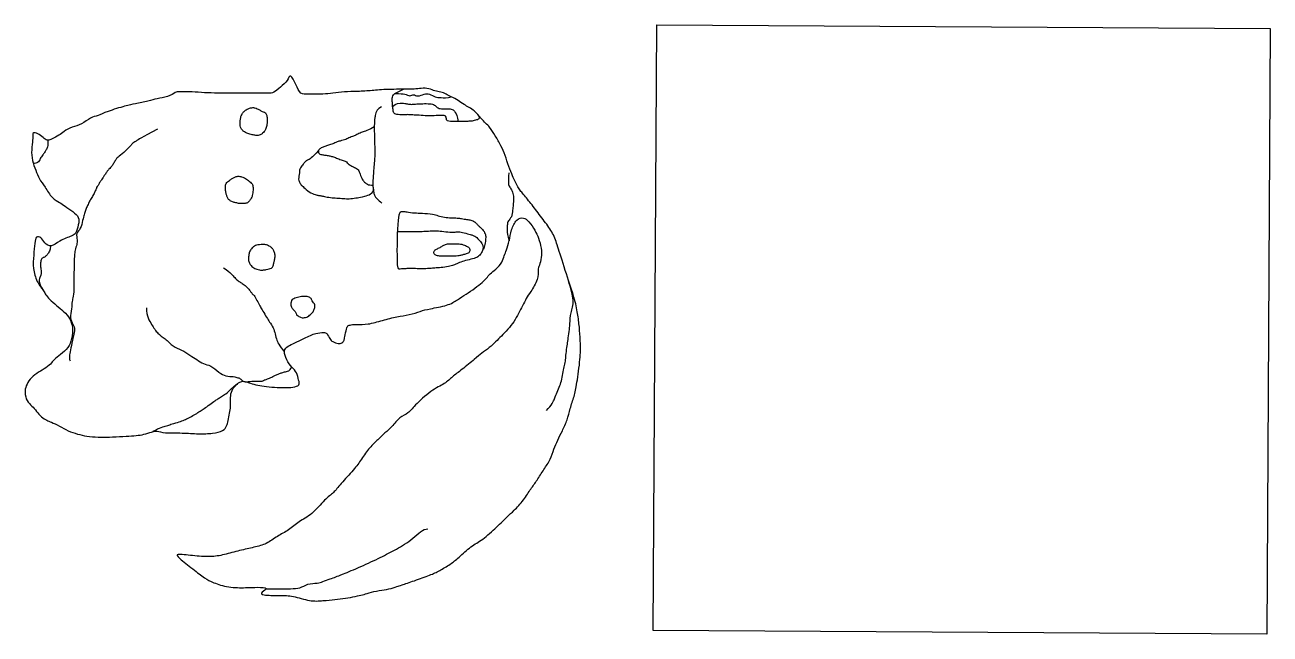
# Model space of a CAD drawing. Header units: millimetres. Extents: x -59 to 71, y -129 to 67.
# Drawn here: x -58.9 to 64.8, y 6.6 to 67 of the extents above; entities that cross this region are included whole.
import ezdxf

# ---------------------------------------------------------------- set-up
doc = ezdxf.new("R2010")
doc.units = ezdxf.units.MM
doc.header["$MEASUREMENT"] = 0
for name, color, linetype, true_color in [('1', 5, 'Continuous', 0x0000ff), ('2', 2, 'Continuous', 0xffff00), ('Capa 01', 7, 'Continuous', 0x000000)]:
    doc.layers.add(name, color=color, linetype=linetype, true_color=true_color)
picture_1 = doc.add_image_def('image1.jpg', size_in_pixel=(223, 226))

msp = doc.modelspace()

# ---------------------------------------------------------------- linework, layer by layer
at = {"layer": '1'}
msp.add_line((-22.14, 60.22), (-21.28, 60.65), dxfattribs=at)
for points in [[(-13.95, 58.16), (-13.54, 57.71), (-14.27, 57.56), (-14.51, 57.47), (-14.85, 57.47), (-15.54, 57.45), (-15.82, 57.45), (-16.31, 57.45), (-16.44, 57.45), (-16.8, 57.47), (-17.04, 57.56), (-17.04, 58.05), (-17.4, 58.07), (-17.96, 58.05), (-18.94, 57.97), (-19.74, 58.09), (-20.4, 58.09), (-20.77, 58.14), (-21.15, 58.12), (-21.86, 58.12), (-22.27, 58.24), (-22.31, 58.52), (-22.37, 58.97), (-22.39, 59.32), (-22.42, 59.74), (-22.35, 60.07), (-22.14, 60.22)], [(-22.14, 60.22), (-21.62, 60.22), (-21.11, 60.22), (-20.62, 59.89), (-20.29, 60.22), (-19.91, 59.87), (-19.18, 60.22), (-18.75, 60.22), (-18.09, 59.83), (-17.68, 59.85), (-16.93, 59.77), (-16.54, 59.91)], [(-36.36, 58.82), (-36.5, 58.8), (-36.87, 58.69), (-37.11, 58.45), (-37.32, 58.23), (-37.48, 57.83), (-37.49, 57.55), (-37.53, 57.15), (-37.51, 56.89), (-37.32, 56.61), (-37.08, 56.4), (-36.76, 56.25), (-36.31, 56.13), (-35.93, 56.07), (-35.72, 56.06), (-35.53, 56.13), (-35.25, 56.28), (-35.12, 56.44), (-34.94, 56.73), (-34.84, 57.17), (-34.84, 57.44), (-34.82, 57.88), (-34.91, 58.21), (-35.1, 58.4), (-35.32, 58.43), (-35.62, 58.61), (-35.81, 58.73), (-36.03, 58.82), (-36.22, 58.84), (-36.36, 58.82)], [(-23.48, 58.9), (-23.9, 58.66), (-24.06, 58.27), (-24.14, 57.84), (-24.17, 57.5), (-24.19, 56.94), (-24.19, 56.23), (-24.14, 55.81), (-24.17, 55.41), (-24.14, 54.85), (-24.14, 54.35), (-24.14, 53.82), (-24.22, 53.19), (-24.27, 52.37), (-24.3, 51.84), (-24.37, 51.06), (-24.25, 50.73), (-24.25, 50.3), (-24.1, 49.99), (-23.92, 49.78), (-23.63, 49.52), (-23.44, 49.36)], [(-22.37, 58.95), (-22.05, 59.29), (-21.28, 59.29), (-21, 59.21), (-20.57, 59.14), (-20.23, 59.17), (-19.74, 59.21), (-19.01, 59.23), (-18.34, 59.21), (-18.09, 58.97), (-17.79, 58.72), (-17.25, 58.69), (-16.93, 58.74), (-16.39, 58.67), (-16.16, 58.44), (-15.94, 57.97), (-15.85, 57.45)], [(-24.19, 56.92), (-24.7, 56.6), (-25.1, 56.51), (-25.48, 56.36), (-25.95, 56.13), (-26.23, 56.01), (-26.72, 55.82), (-27.1, 55.63), (-27.78, 55.47), (-27.95, 55.39), (-28.43, 55.18), (-28.85, 55.07), (-29.18, 54.92), (-29.56, 54.8), (-29.79, 54.57), (-29.7, 54.34), (-29.7, 54.27), (-29.49, 54.17), (-29.32, 54.15), (-28.96, 54.1), (-28.54, 54.03), (-28.49, 54), (-28.17, 53.93), (-27.72, 53.72), (-27.25, 53.58), (-26.92, 53.44), (-26.82, 53.27), (-26.53, 53.08), (-26.16, 52.89), (-25.73, 52.7), (-25.61, 52.23), (-25.38, 51.65), (-25.17, 51.45), (-24.81, 51.12), (-24.34, 51.14), (-24.34, 51.13)], [(-45.72, 56.69), (-47.37, 55.84), (-47.91, 55.45), (-48.26, 55.25), (-48.41, 55), (-49.32, 54.13), (-49.77, 53.85), (-49.9, 53.59), (-50.11, 53.21), (-50.3, 52.97), (-50.63, 52.61), (-50.78, 52.42), (-51.01, 52.05), (-51.18, 51.86), (-51.25, 51.67), (-51.48, 51.39), (-51.63, 51.09), (-51.76, 50.92), (-51.89, 50.57), (-52.04, 50.23), (-52.34, 49.8), (-52.49, 49.46), (-52.73, 48.99), (-52.88, 48.64), (-52.98, 48.22), (-53.15, 47.68), (-53.33, 46.75), (-53.84, 46.42), (-53.67, 45.61), (-53.72, 45.3), (-53.91, 44.63), (-53.96, 44.18), (-54.01, 43.58), (-54.01, 41.96), (-54.04, 41.67), (-54.01, 41.12), (-54.07, 39.99), (-54.22, 39.65), (-54.22, 38.9), (-54.46, 37.9), (-54.08, 37.32), (-53.91, 36.8), (-54.07, 36.26), (-54.27, 35.15), (-54.46, 34.38), (-54.48, 33.93), (-54.44, 33.8), (-54.4, 33.69)], [(-56.6, 55.6), (-56.6, 55.37), (-56.6, 55.14), (-56.6, 54.97), (-56.82, 54.55), (-56.91, 54.38), (-57.14, 54.12), (-57.24, 53.96), (-57.36, 53.78), (-57.46, 53.51), (-57.62, 53.37), (-57.8, 53.29), (-57.96, 53.29), (-58.08, 53.29)], [(-29.74, 54.57), (-30.38, 53.82), (-30.91, 53.57), (-31.07, 53.45), (-31.31, 53.13), (-31.59, 52.77), (-31.63, 52.49), (-31.63, 52.2), (-31.71, 51.88), (-31.71, 51.6), (-31.51, 51.28), (-31.47, 51.15), (-31.23, 50.99), (-30.67, 50.39), (-29.98, 50.19), (-29.74, 50.11), (-29.42, 50.07), (-29.05, 49.99), (-28.37, 49.86), (-27.76, 49.86), (-27.08, 49.78), (-26.55, 49.78), (-25.83, 49.9), (-25.3, 49.94), (-24.23, 50.32), (-24.27, 50.72)], [(-37.73, 52.01), (-37.85, 52.01), (-38.07, 51.93), (-38.29, 51.82), (-38.56, 51.6), (-38.95, 51.33), (-38.97, 50.95), (-38.98, 50.6), (-38.88, 50.23), (-38.81, 49.97), (-38.66, 49.69), (-38.45, 49.56), (-38.07, 49.4), (-37.98, 49.39), (-37.56, 49.3), (-37.19, 49.3), (-36.83, 49.34), (-36.64, 49.5), (-36.43, 49.78), (-36.29, 50.07), (-36.21, 50.64), (-36.24, 51.17), (-36.4, 51.36), (-36.58, 51.47), (-36.78, 51.69), (-36.98, 51.79), (-37.18, 51.92), (-37.32, 51.96), (-37.6, 52.02), (-37.73, 52.01)], [(-10.81, 52.35), (-10.88, 51.82), (-10.86, 51.41), (-10.88, 51.11), (-10.6, 50.79), (-10.38, 50.3), (-10.36, 49.8), (-10.38, 49.14), (-10.45, 48.69), (-10.51, 47.94), (-10.94, 47.57), (-10.96, 47.27), (-11.01, 46.74), (-10.98, 46.12), (-10.78, 45.62)], [(-21.79, 47.63), (-21.88, 46.69), (-21.95, 42.81), (-21.71, 42.81), (-21.55, 42.81), (-21.05, 42.83), (-20.63, 42.88), (-19.94, 42.83), (-19.2, 42.83), (-18.62, 42.86), (-18.19, 42.91), (-17.59, 42.94), (-16.77, 43.04), (-16.32, 43.18), (-15.87, 43.39), (-15.31, 43.6), (-14.57, 43.78), (-13.96, 43.94), (-13.62, 44.26), (-13.43, 44.66), (-13.27, 44.92), (-13.14, 45.58), (-13.11, 46.06), (-13.17, 46.38), (-13.56, 46.88), (-13.78, 47.04), (-14.01, 47.28), (-14.2, 47.51), (-14.62, 47.67), (-14.97, 47.73), (-15.58, 47.81), (-15.89, 47.88), (-16.58, 47.88), (-17.19, 47.94), (-17.9, 48.1), (-18.27, 48.26), (-19.54, 48.36), (-19.89, 48.36), (-20.89, 48.44), (-21.26, 48.55), (-21.4, 48.49), (-21.7, 48.58), (-21.79, 47.63)], [(-21.87, 46.54), (-20.76, 46.54), (-20.21, 46.54), (-19.38, 46.54), (-18.83, 46.59), (-18.14, 46.59), (-17.51, 46.59), (-16.61, 46.44), (-16.22, 46.46), (-15.92, 46.51), (-15.47, 46.48), (-14.7, 46.24), (-14.44, 46.19), (-14.15, 46.06), (-13.64, 45.61), (-13.28, 44.99), (-13.44, 44.64)], [(-56.34, 45.11), (-56.38, 44.59), (-56.59, 44.38), (-56.72, 44.16), (-56.93, 43.98), (-57.22, 43.9), (-57.33, 43.53), (-57.35, 43.16), (-57.27, 42.68), (-57.27, 42.05), (-57.66, 41.59), (-57.04, 40.64)], [(-36.32, 44.9), (-36.24, 44.98), (-36.08, 45.1), (-35.92, 45.19), (-35.59, 45.22), (-35.26, 45.26), (-34.87, 45.23), (-34.52, 45.03), (-34.28, 44.85), (-34.15, 44.62), (-34.04, 44.27), (-34.04, 43.93), (-34.12, 43.52), (-34.19, 43.27), (-34.23, 43.15), (-34.37, 42.86), (-34.65, 42.83), (-34.89, 42.75), (-35.29, 42.7), (-35.47, 42.7), (-35.72, 42.74), (-35.98, 42.83), (-36.15, 42.92), (-36.35, 43.07), (-36.5, 43.23), (-36.67, 43.58), (-36.69, 43.75), (-36.65, 44.28), (-36.57, 44.58), (-36.4, 44.81), (-36.32, 44.9)], [(-15.63, 45.29), (-15.82, 45.32), (-16.21, 45.32), (-16.5, 45.32), (-16.95, 45.32), (-17.27, 45.19), (-17.56, 45), (-17.93, 44.82), (-18.22, 44.69), (-18.33, 44.37), (-18.11, 44.16), (-17.72, 44.08), (-17.24, 44.08), (-16.55, 44.08), (-16.21, 44.08), (-15.89, 44.1), (-15.52, 44.18), (-15.26, 44.26), (-14.83, 44.37), (-14.68, 44.58), (-14.73, 44.9), (-14.81, 44.95), (-15.07, 45.13), (-15.44, 45.26), (-15.63, 45.29)], [(-39.16, 42.93), (-38.79, 42.69), (-38.31, 42.3), (-38.08, 41.95), (-37.68, 41.61), (-37.41, 41.45), (-36.99, 41.16), (-36.7, 40.87), (-36.44, 40.58), (-36.36, 40.34), (-36.04, 40.15), (-35.77, 39.52), (-35.48, 39.02), (-35.3, 38.7), (-34.85, 37.96), (-34.61, 37.59), (-34.21, 36.98), (-34.03, 36.37), (-33.87, 35.71), (-33.66, 35.26), (-33.12, 34.6), (-33.18, 34.65)], [(-7.1, 28.77), (-6.55, 29.31), (-6.25, 30.01), (-6.05, 30.56), (-5.75, 31.25), (-5.55, 31.85), (-5.41, 32.65), (-5.31, 33.25), (-5.16, 33.79), (-5.16, 34.39), (-5.01, 35.24), (-4.96, 35.73), (-4.81, 36.63), (-4.76, 37.33), (-4.71, 38.47), (-4.23, 39.57), (-4.71, 40.86), (-4.89, 41.68)], [(-31.95, 39.94), (-31.78, 39.99), (-31.41, 40.1), (-30.94, 40.1), (-30.54, 40), (-30.38, 39.76), (-30.38, 39.65), (-30.23, 39.46), (-30.04, 39.25), (-30.1, 38.99), (-30.19, 38.63), (-30.44, 38.38), (-30.76, 38.04), (-31.27, 37.95), (-31.46, 37.99), (-31.9, 38.21), (-31.91, 38.31), (-32.03, 38.61), (-32.27, 38.8), (-32.5, 39.07), (-32.45, 39.58), (-32.41, 39.77), (-32.12, 39.89), (-31.95, 39.94)], [(-46.81, 38.95), (-46.81, 38.1), (-46.26, 37.25), (-45.72, 36.36), (-44.97, 35.96), (-44.17, 35.06), (-43.33, 34.81), (-42.48, 34.22), (-41.78, 33.82), (-41.19, 33.37), (-40.44, 33.27), (-39.59, 32.52), (-38.95, 32.13), (-38.12, 32.17), (-37.71, 32.01), (-37.44, 31.92), (-37.21, 31.56), (-36.59, 31.67), (-35.67, 31.67), (-35.3, 31.67), (-35.1, 31.8), (-34.78, 31.9), (-34.6, 31.99), (-34.35, 32.08), (-34.19, 32.17), (-34.1, 32.22), (-33.72, 32.41), (-33.5, 32.47), (-33.22, 32.57), (-32.76, 32.67), (-32.6, 32.74), (-32.52, 32.85), (-32.38, 33.07)], [(-46.16, 26.7), (-45.52, 27.07), (-44.65, 27.26), (-44.48, 27.38), (-43.71, 27.59), (-43.12, 27.78), (-42.78, 27.97), (-42.17, 28.25), (-41.7, 28.56), (-41.28, 28.84), (-40.87, 29.1), (-40.17, 29.62), (-39.89, 29.81), (-39.55, 30.04), (-39.18, 30.26), (-38.7, 30.56), (-38.16, 31.2), (-37.55, 31.58)], [(-34.93, 11.08), (-33.18, 11.08), (-32.47, 11.08), (-31.54, 11.08), (-30.83, 11.61), (-29.77, 11.61), (-29.35, 11.77), (-28.53, 12.06), (-28.02, 12.25), (-27.47, 12.46), (-25.54, 13.25), (-23.5, 14.21), (-22.02, 14.97), (-20.33, 15.98), (-19.32, 17.06), (-18.87, 17.01)]]:
    msp.add_open_spline(points, degree=3, dxfattribs=at)
at = {"layer": '2'}
msp.add_open_spline([(-16.54, 59.91), (-16.33, 59.8), (-15.79, 59.53), (-15.39, 59.17), (-14.14, 58.53), (-13.61, 57.72), (-12.65, 56.87), (-12.2, 56.07), (-11.56, 55.02), (-11.19, 54.13), (-10.83, 52.96), (-10.43, 51.99), (-10.19, 51.51), (-9.9, 50.94), (-9.74, 50.62), (-8.86, 49.63), (-7.95, 48.42), (-6.89, 47.05), (-6.21, 45.92), (-5.83, 44.55), (-4.84, 41.51), (-4.16, 39.47), (-3.93, 38.02), (-3.78, 36.73), (-3.7, 35.37), (-3.7, 34.08), (-4.08, 31.27), (-4.31, 30.21), (-4.76, 28.92), (-4.99, 27.86), (-5.52, 26.72), (-5.98, 25.81), (-6.36, 24.97), (-6.66, 23.91), (-7.34, 22.93), (-8.03, 21.79), (-8.63, 21.03), (-9.32, 19.89), (-10.38, 18.75), (-10.91, 18.3), (-11.97, 17.24), (-13.49, 15.87), (-14.55, 15.34), (-15.84, 14.12), (-16.6, 13.52), (-17.74, 12.83), (-18.57, 12.46), (-20.24, 11.85), (-21.61, 11.39), (-21.84, 11.32), (-22.75, 11.01), (-23.66, 10.94), (-24.79, 10.63), (-25.33, 10.48), (-26.01, 10.33), (-27.07, 10.1), (-28.06, 10.03), (-29.27, 9.88), (-30.56, 9.8), (-32.31, 10.41), (-33.52, 10.41), (-35.42, 10.41), (-35.49, 10.71), (-34.58, 11.17), (-35.8, 11.24), (-36.86, 11.17), (-38.68, 11.17), (-40.27, 11.7), (-40.96, 12.08), (-42.17, 12.99), (-43.69, 14.2), (-43.99, 14.58), (-42.25, 14.35), (-40.42, 14.2), (-39.13, 14.43), (-37.54, 14.88), (-36.1, 15.19), (-34.89, 15.49), (-33.82, 16.32), (-32.69, 16.86), (-31.7, 17.77), (-30.41, 18.37), (-29.04, 20.04), (-28.21, 20.57), (-27.6, 21.41), (-26.16, 22.93), (-25.48, 23.91), (-24.64, 25.13), (-23.81, 25.88), (-23.13, 26.57), (-22.44, 27.1), (-21.68, 28.16), (-20.77, 28.46), (-20.32, 29.15), (-18.5, 30.82), (-17.13, 31.42), (-16.45, 32.11), (-15.54, 32.79), (-14.1, 33.93), (-13.57, 34.46), (-12.73, 34.99), (-12.12, 35.6), (-11.59, 36.13), (-10.91, 36.81), (-10.3, 37.57), (-9.85, 38.4), (-9.47, 39.16), (-9.09, 39.92), (-8.71, 40.45), (-7.87, 41.82), (-7.95, 42.8), (-7.8, 43.11), (-7.57, 43.94), (-7.57, 44.85), (-7.87, 45.92), (-8.18, 46.6), (-8.86, 47.58), (-9.32, 47.96), (-10.07, 47.81), (-10.61, 46.67), (-10.76, 45.61), (-11.06, 44.63), (-11.29, 44.17), (-11.44, 43.49), (-12.12, 42.73), (-12.73, 42.35), (-13.03, 41.89), (-13.41, 41.51), (-14.17, 40.91), (-15.08, 40.3), (-15.92, 39.77), (-16.83, 39.16), (-18.8, 38.86), (-19.56, 38.63), (-20.7, 38.25), (-21.91, 38.1), (-23.35, 37.72), (-24.87, 37.27), (-25.93, 37.34), (-26.54, 37.27), (-26.84, 37.19), (-26.92, 36.96), (-27.15, 35.98), (-27.15, 35.75), (-27.37, 35.44), (-27.75, 35.37), (-28.36, 35.6), (-28.59, 35.82), (-28.89, 36.51), (-29.35, 36.51), (-30.18, 36.43), (-31.47, 35.75), (-32.31, 35.37), (-32.91, 35.07), (-33.22, 34.69), (-32.91, 33.78), (-32.38, 33.02), (-31.85, 32.56), (-31.7, 31.73), (-31.55, 31.27), (-32.23, 31.04), (-33.14, 31.04), (-34.05, 31.04), (-35.19, 31.2), (-35.95, 31.27), (-36.71, 31.58), (-36.86, 31.58), (-37.47, 31.8), (-38.6, 30.66), (-38.38, 29.07), (-38.6, 28.54), (-38.68, 27.71), (-38.83, 27.25), (-39.13, 26.72), (-40.2, 26.49), (-41.64, 26.42), (-43.23, 26.57), (-45.13, 26.49), (-45.74, 26.8), (-46.49, 26.57), (-47.25, 26.34), (-48.01, 26.26), (-49.07, 26.19), (-50.59, 26.11), (-51.58, 26.11), (-52.79, 26.19), (-53.63, 26.42), (-54.61, 26.72), (-55.45, 27.25), (-56.36, 27.63), (-56.66, 27.78), (-57.27, 28.09), (-57.72, 28.69), (-58.18, 29.22), (-58.71, 29.68), (-58.94, 30.59), (-58.79, 31.2), (-58.41, 31.88), (-57.72, 32.49), (-56.97, 32.87), (-56.28, 33.4), (-56.05, 33.78), (-55.37, 34.31), (-54.54, 34.99), (-54.23, 35.82), (-54.08, 37.11), (-54.46, 37.95), (-54.84, 38.48), (-56.66, 39.92), (-56.97, 40.6), (-57.72, 41.51), (-58.1, 42.88), (-58.03, 44.17), (-57.88, 45.46), (-57.8, 46.07), (-57.27, 45.99), (-56.97, 45.38), (-56.28, 44.93), (-55.52, 45.61), (-54.08, 46.14), (-53.85, 46.29), (-53.55, 47.21), (-53.47, 47.96), (-54.08, 48.5), (-54.99, 49.1), (-55.37, 49.41), (-56.21, 49.79), (-56.89, 51), (-57.5, 51.76), (-57.8, 52.59), (-58.18, 53.58), (-58.25, 54.64), (-58.1, 55.7), (-58.1, 56.16), (-58.1, 56.39), (-57.42, 56.23), (-56.97, 55.7), (-56.59, 55.55), (-56.28, 55.7), (-55.45, 56.08), (-55.07, 56.46), (-54.23, 56.92), (-53.25, 57.14), (-52.34, 57.9), (-51.65, 57.98), (-50.82, 58.43), (-48.77, 59.04), (-48.01, 59.19), (-46.57, 59.5), (-45.81, 59.72), (-44.67, 59.88), (-43.84, 60.41), (-43.69, 60.41), (-42.62, 60.41), (-41.34, 60.33), (-40.12, 60.26), (-38.6, 60.26), (-37.47, 60.26), (-35.57, 60.26), (-34.66, 60.26), (-34.2, 60.26), (-33.52, 60.86), (-32.75, 61.5), (-32.56, 62.29), (-31.93, 61.09), (-31.55, 60.1), (-30.79, 60.18), (-29.5, 60.18), (-28.59, 60.18), (-27.45, 60.41), (-26.24, 60.41), (-24.72, 60.48), (-23.43, 60.64), (-21.02, 60.65), (-20.2, 60.65), (-19.54, 60.76), (-18.74, 60.76), (-18.16, 60.44), (-17.58, 60.42), (-17.05, 60.15), (-16.75, 60.01), (-16.54, 59.91)], degree=3, dxfattribs=at)

# ---------------------------------------------------------------- pictures from other files: only their frames are drawn
at = {"layer": 'Capa 01'}
image = msp.add_image(picture_1, insert=(3.86, 67.04), size_in_units=(60.12, 60.93), rotation=-90.327, dxfattribs=at)

doc.saveas('drawing.dxf')
